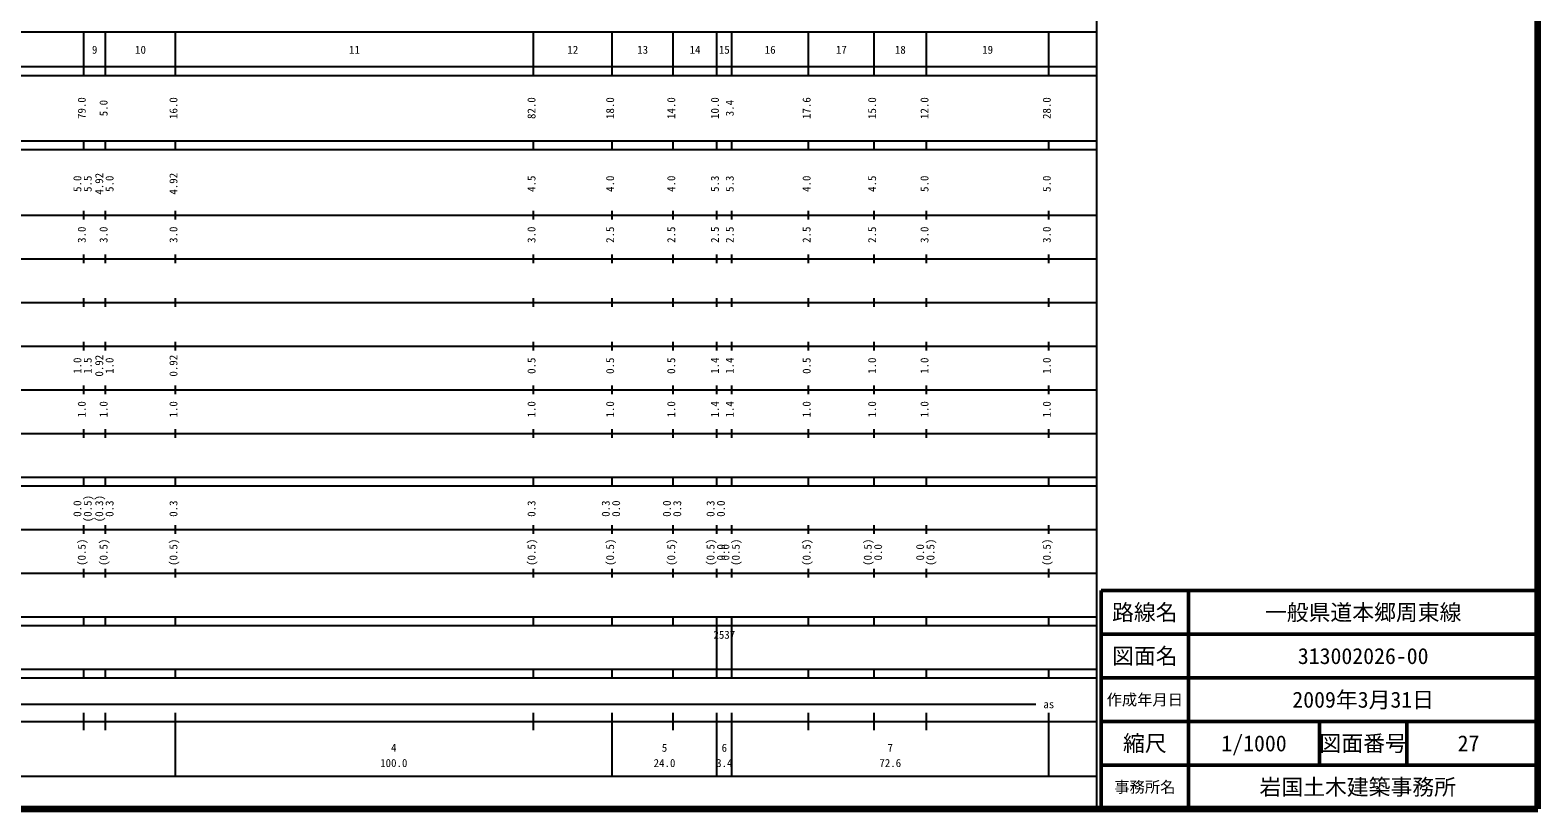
# Model space of a CAD drawing. Units: millimetres on the paper, enlarged 1000 times. Extents: x -201357293 to 680000, y -21359328 to 380000.
# Drawn here: x 334728 to 680000, y 20000 to 198357 of the extents above; entities that cross this region are included whole.
import ezdxf
from ezdxf.enums import TextEntityAlignment as Align

# ---------------------------------------------------------------- set-up
doc = ezdxf.new("R2010")
doc.units = ezdxf.units.MM
doc.header["$LTSCALE"] = 1000
for name, color, linetype, lineweight in [('M-TTL', 2, 'Continuous', 140), ('M-TTL-BAND', 7, 'Continuous', 25), ('M-TTL-FRAM', 2, 'Continuous', 50), ('M-TTL-LINE', 7, 'Continuous', 50)]:
    doc.layers.add(name, color=color, linetype=linetype, lineweight=lineweight)
doc.layers.add('M-TTL-TXT', color=7, linetype='Continuous')
doc.styles.add('ＭＳ ゴシック', font='')
doc.styles.get('ＭＳ ゴシック').set_extended_font_data('MS Gothic')

msp = doc.modelspace()

# ---------------------------------------------------------------- linework, layer by layer
at = {"layer": 'M-TTL'}
for p, q in [((680000, 20000), (680000, 380000)), ((40000, 20000), (680000, 20000))]:
    msp.add_line(p, q, dxfattribs=at)
at = {"layer": 'M-TTL-BAND'}
for p, q in [((579000, 20000), (579000, 370000)), ((68000, 198000), (579000, 198000)), ((347000, 188000), (347000, 198000)), ((352000, 188000), (352000, 198000)), ((368000, 188000), (368000, 198000)), ((450000, 188000), (450000, 198000)), ((468000, 188000), (468000, 198000)), ((482000, 188000), (482000, 198000)), ((492000, 188000), (492000, 198000)), ((495400, 188000), (495400, 198000)), ((513000, 188000), (513000, 198000)), ((528000, 188000), (528000, 198000)), ((540000, 188000), (540000, 198000)), ((568000, 188000), (568000, 198000)), ((40000, 190000), (579000, 190000)), ((40000, 188000), (579000, 188000)), ((40000, 173000), (579000, 173000)), ((347000, 171000), (347000, 173000)), ((352000, 171000), (352000, 173000)), ((368000, 171000), (368000, 173000)), ((450000, 171000), (450000, 173000)), ((468000, 171000), (468000, 173000)), ((482000, 171000), (482000, 173000)), ((492000, 171000), (492000, 173000)), ((495400, 171000), (495400, 173000)), ((513000, 171000), (513000, 173000)), ((528000, 171000), (528000, 173000)), ((540000, 171000), (540000, 173000)), ((568000, 171000), (568000, 173000)), ((40000, 171000), (579000, 171000)), ((40000, 156000), (579000, 156000)), ((347000, 155000), (347000, 157000)), ((352000, 155000), (352000, 157000)), ((368000, 155000), (368000, 157000)), ((450000, 155000), (450000, 157000)), ((468000, 155000), (468000, 157000)), ((482000, 155000), (482000, 157000)), ((492000, 155000), (492000, 157000)), ((495400, 155000), (495400, 157000)), ((513000, 155000), (513000, 157000)), ((528000, 155000), (528000, 157000)), ((540000, 155000), (540000, 157000)), ((568000, 155000), (568000, 157000)), ((46000, 146000), (579000, 146000)), ((347000, 145000), (347000, 147000)), ((352000, 145000), (352000, 147000)), ((368000, 145000), (368000, 147000)), ((450000, 145000), (450000, 147000)), ((468000, 145000), (468000, 147000)), ((482000, 145000), (482000, 147000)), ((492000, 145000), (492000, 147000)), ((495400, 145000), (495400, 147000)), ((513000, 145000), (513000, 147000)), ((528000, 145000), (528000, 147000)), ((540000, 145000), (540000, 147000)), ((568000, 145000), (568000, 147000)), ((52000, 136000), (579000, 136000)), ((347000, 135000), (347000, 137000)), ((352000, 135000), (352000, 137000)), ((368000, 135000), (368000, 137000)), ((450000, 135000), (450000, 137000)), ((468000, 135000), (468000, 137000)), ((482000, 135000), (482000, 137000)), ((492000, 135000), (492000, 137000)), ((495400, 135000), (495400, 137000)), ((513000, 135000), (513000, 137000)), ((528000, 135000), (528000, 137000)), ((540000, 135000), (540000, 137000)), ((568000, 135000), (568000, 137000)), ((46000, 126000), (579000, 126000)), ((347000, 125000), (347000, 127000)), ((352000, 125000), (352000, 127000)), ((368000, 125000), (368000, 127000)), ((450000, 125000), (450000, 127000)), ((468000, 125000), (468000, 127000)), ((482000, 125000), (482000, 127000)), ((492000, 125000), (492000, 127000)), ((495400, 125000), (495400, 127000)), ((513000, 125000), (513000, 127000)), ((528000, 125000), (528000, 127000)), ((540000, 125000), (540000, 127000)), ((568000, 125000), (568000, 127000)), ((52000, 116000), (579000, 116000)), ((347000, 115000), (347000, 117000)), ((352000, 115000), (352000, 117000)), ((368000, 115000), (368000, 117000)), ((450000, 115000), (450000, 117000)), ((468000, 115000), (468000, 117000)), ((482000, 115000), (482000, 117000)), ((492000, 115000), (492000, 117000)), ((495400, 115000), (495400, 117000)), ((513000, 115000), (513000, 117000)), ((528000, 115000), (528000, 117000)), ((540000, 115000), (540000, 117000)), ((568000, 115000), (568000, 117000)), ((46000, 106000), (579000, 106000)), ((347000, 105000), (347000, 107000)), ((352000, 105000), (352000, 107000)), ((368000, 105000), (368000, 107000)), ((450000, 105000), (450000, 107000)), ((468000, 105000), (468000, 107000)), ((482000, 105000), (482000, 107000)), ((492000, 105000), (492000, 107000)), ((495400, 105000), (495400, 107000)), ((513000, 105000), (513000, 107000)), ((528000, 105000), (528000, 107000)), ((540000, 105000), (540000, 107000)), ((568000, 105000), (568000, 107000)), ((40000, 96000), (579000, 96000)), ((40000, 94000), (579000, 94000)), ((347000, 94000), (347000, 96000)), ((352000, 94000), (352000, 96000)), ((368000, 94000), (368000, 96000)), ((450000, 94000), (450000, 96000)), ((468000, 94000), (468000, 96000)), ((482000, 94000), (482000, 96000)), ((492000, 94000), (492000, 96000)), ((495400, 94000), (495400, 96000)), ((513000, 94000), (513000, 96000)), ((528000, 94000), (528000, 96000)), ((540000, 94000), (540000, 96000)), ((568000, 94000), (568000, 96000)), ((49000, 84000), (579000, 84000)), ((347000, 83000), (347000, 85000)), ((352000, 83000), (352000, 85000)), ((368000, 83000), (368000, 85000)), ((450000, 83000), (450000, 85000)), ((468000, 83000), (468000, 85000)), ((482000, 83000), (482000, 85000)), ((492000, 83000), (492000, 85000)), ((495400, 83000), (495400, 85000)), ((513000, 83000), (513000, 85000)), ((528000, 83000), (528000, 85000)), ((540000, 83000), (540000, 85000)), ((568000, 83000), (568000, 85000)), ((40000, 74000), (579000, 74000)), ((347000, 73000), (347000, 75000)), ((352000, 73000), (352000, 75000)), ((368000, 73000), (368000, 75000)), ((450000, 73000), (450000, 75000)), ((468000, 73000), (468000, 75000)), ((482000, 73000), (482000, 75000)), ((492000, 73000), (492000, 75000)), ((495400, 73000), (495400, 75000)), ((513000, 73000), (513000, 75000)), ((528000, 73000), (528000, 75000)), ((540000, 73000), (540000, 75000)), ((568000, 73000), (568000, 75000)), ((40000, 64000), (579000, 64000)), ((347000, 62000), (347000, 64000)), ((352000, 62000), (352000, 64000)), ((368000, 62000), (368000, 64000)), ((450000, 62000), (450000, 64000)), ((468000, 62000), (468000, 64000)), ((482000, 62000), (482000, 64000)), ((492000, 62000), (492000, 64000)), ((495400, 62000), (495400, 64000)), ((513000, 62000), (513000, 64000)), ((528000, 62000), (528000, 64000)), ((540000, 62000), (540000, 64000)), ((568000, 62000), (568000, 64000)), ((40000, 62000), (579000, 62000)), ((492000, 52000), (492000, 62000)), ((495400, 52000), (495400, 62000)), ((40000, 52000), (579000, 52000)), ((347000, 50000), (347000, 52000)), ((352000, 50000), (352000, 52000)), ((368000, 50000), (368000, 52000)), ((450000, 50000), (450000, 52000)), ((468000, 50000), (468000, 52000)), ((482000, 50000), (482000, 52000)), ((492000, 50000), (492000, 52000)), ((495400, 50000), (495400, 52000)), ((513000, 50000), (513000, 52000)), ((528000, 50000), (528000, 52000)), ((540000, 50000), (540000, 52000)), ((568000, 50000), (568000, 52000)), ((40000, 50000), (579000, 50000)), ((71000, 44000), (565000, 44000)), ((347000, 38000), (347000, 42000)), ((352000, 38000), (352000, 42000)), ((368000, 27500), (368000, 42000)), ((450000, 38000), (450000, 42000)), ((468000, 27500), (468000, 42000)), ((482000, 38000), (482000, 42000)), ((492000, 27500), (492000, 42000)), ((495400, 27500), (495400, 42000)), ((513000, 38000), (513000, 42000)), ((528000, 38000), (528000, 42000)), ((540000, 38000), (540000, 42000)), ((568000, 27500), (568000, 42000)), ((40000, 40000), (579000, 40000)), ((68000, 27500), (579000, 27500))]:
    msp.add_line(p, q, dxfattribs=at)
at = {"layer": 'M-TTL-FRAM'}
for p, q in [((680000, 70000), (580000, 70000)), ((580000, 70000), (580000, 20000))]:
    msp.add_line(p, q, dxfattribs=at)
at = {"layer": 'M-TTL-LINE'}
for p, q in [((600000, 70000), (600000, 20000)), ((680000, 60000), (580000, 60000)), ((680000, 50000), (580000, 50000)), ((680000, 40000), (580000, 40000)), ((630000, 40000), (630000, 30000)), ((650000, 40000), (650000, 30000)), ((680000, 30000), (580000, 30000))]:
    msp.add_line(p, q, dxfattribs=at)

# ---------------------------------------------------------------- texts
at = {"layer": 'M-TTL-BAND', "style": 'ＭＳ ゴシック'}
for s, p in [('9', (349500, 192405)), ('10', (360000, 192405)), ('11', (409000, 192405)), ('12', (459000, 192405)), ('13', (475000, 192405)), ('14', (487000, 192405)), ('15', (493700, 192405)), ('16', (504200, 192405)), ('17', (520500, 192405)), ('18', (534000, 192405)), ('19', (554000, 192405)), ('as', (568000, 42500)), ('4', (418000, 32523)), ('5', (480000, 32523)), ('6', (493700, 32523)), ('7', (531700, 32523)), ('100.0', (418000, 29033)), ('24.0', (480000, 29033)), ('3.4', (493700, 29033)), ('72.6', (531700, 29033))]:
    msp.add_text(s, height=1833, dxfattribs=at).set_placement(p, align=Align.BOTTOM_CENTER)
for s, p in [('79.0', (348000, 180500)), ('5.0', (353000, 180500)), ('16.0', (369000, 180500)), ('82.0', (451000, 180500)), ('18.0', (469000, 180500)), ('14.0', (483000, 180500)), ('10.0', (493000, 180500)), ('3.4', (496400, 180500)), ('17.6', (514000, 180500)), ('15.0', (529000, 180500)), ('12.0', (541000, 180500)), ('28.0', (569000, 180500)), ('5.0', (347000, 163174)), ('5.5', (349370, 163174)), ('4.92', (352000, 163174)), ('5.0', (354370, 163174)), ('4.92', (369000, 163174)), ('4.5', (451000, 163174)), ('4.0', (469000, 163174)), ('4.0', (483000, 163174)), ('5.3', (493000, 163174)), ('5.3', (496400, 163174)), ('4.0', (514000, 163174)), ('4.5', (529000, 163174)), ('5.0', (541000, 163174)), ('5.0', (569000, 163174)), ('3.0', (348000, 151500)), ('3.0', (353000, 151500)), ('3.0', (369000, 151500)), ('3.0', (451000, 151500)), ('2.5', (469000, 151500)), ('2.5', (483000, 151500)), ('2.5', (493000, 151500)), ('2.5', (496400, 151500)), ('2.5', (514000, 151500)), ('2.5', (529000, 151500)), ('3.0', (541000, 151500)), ('3.0', (569000, 151500)), ('1.0', (347000, 121500)), ('1.5', (349370, 121500)), ('0.92', (352000, 121500)), ('1.0', (354370, 121500)), ('0.92', (369000, 121500)), ('0.5', (451000, 121500)), ('0.5', (469000, 121500)), ('0.5', (483000, 121500)), ('1.4', (493000, 121500)), ('1.4', (496400, 121500)), ('0.5', (514000, 121500)), ('1.0', (529000, 121500)), ('1.0', (541000, 121500)), ('1.0', (569000, 121500)), ('1.0', (348000, 111500)), ('1.0', (353000, 111500)), ('1.0', (369000, 111500)), ('1.0', (451000, 111500)), ('1.0', (469000, 111500)), ('1.0', (483000, 111500)), ('1.4', (493000, 111500)), ('1.4', (496400, 111500)), ('1.0', (514000, 111500)), ('1.0', (529000, 111500)), ('1.0', (541000, 111500)), ('1.0', (569000, 111500)), ('0.0', (347000, 88764)), ('(0.5)', (349370, 88764)), ('(0.3)', (352000, 88764)), ('0.3', (354370, 88764)), ('0.3', (369000, 88764)), ('0.3', (451000, 88764)), ('0.3', (468000, 88764)), ('0.0', (470370, 88764)), ('0.0', (482000, 88764)), ('0.3', (484370, 88764)), ('0.3', (492000, 88764)), ('0.0', (494370, 88764)), ('(0.5)', (348000, 78764)), ('(0.5)', (353000, 78764)), ('(0.5)', (369000, 78764)), ('(0.5)', (451000, 78764)), ('(0.5)', (469000, 78764)), ('(0.5)', (483000, 78764)), ('(0.5)', (492000, 78764)), ('0.0', (494370, 78764)), ('0.0', (495400, 78764)), ('(0.5)', (497770, 78764)), ('(0.5)', (514000, 78764)), ('(0.5)', (528000, 78764)), ('0.0', (530370, 78764)), ('0.0', (540000, 78764)), ('(0.5)', (542370, 78764)), ('(0.5)', (569000, 78764))]:
    msp.add_text(s, height=1833, rotation=90, dxfattribs=at).set_placement(p, align=Align.BOTTOM_CENTER)
msp.add_text('2537', height=1833, dxfattribs=at).set_placement((491200, 58405), align=Align.BOTTOM_LEFT)
at = {"layer": 'M-TTL-TXT', "style": 'ＭＳ ゴシック'}
for s, height, p in [('路線名', 3666, (590000, 65000)), ('路線名', 3666, (590000, 65000)), ('一般県道本郷周東線', 3666, (640000, 65000)), ('図面名', 3666, (590000, 55000)), ('図面名', 3666, (590000, 55000)), ('313002026-00', 3666, (640000, 55000)), ('作成年月日', 2566, (590000, 45000)), ('作成年月日', 2566, (590000, 45000)), ('2009年3月31日', 3666, (640000, 45000)), ('縮尺', 3666, (590000, 35000)), ('縮尺', 3666, (590000, 35000)), ('1/1000', 3666, (615000, 35000)), ('図面番号', 3666, (640000, 35000)), ('図面番号', 3666, (640000, 35000)), ('27', 3666, (664125, 35000)), ('事務所名', 2566, (590000, 25000)), ('事務所名', 2566, (590000, 25000)), ('岩国土木建築事務所 ', 3666, (640000, 25000))]:
    msp.add_text(s, height=height, dxfattribs=at).set_placement(p, align=Align.MIDDLE_CENTER)

doc.saveas('drawing.dxf')
